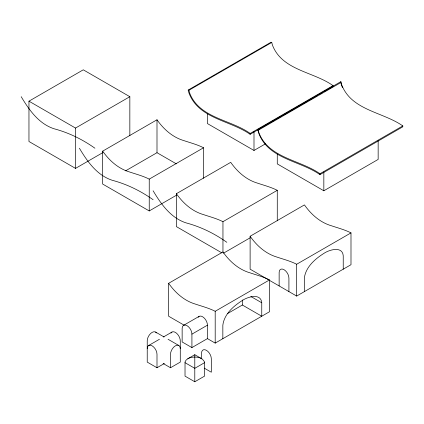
<?xml version="1.0" encoding="UTF-8"?>
<svg xmlns="http://www.w3.org/2000/svg" width="424" height="424" viewBox="0 0 424 424"><rect width="100%" height="100%" fill="white"/><g stroke="black" fill="none" stroke-linecap="round" stroke-linejoin="round"><path stroke-width="0.64" d="M250.128 134.313L250.192 133.454L333.026 85.632C313.744 71.783 282.919 70.517 272.802 46.02A15.306 8.84 60 0 1 271.763 42.442L271.016 42.236L188.182 90.058A16.552 9.556 60 0 0 189.295 93.9C199.375 118.858 230.471 120.464 250.128 134.313L260.983 128.043M333.026 85.632L332.962 86.491L323.819 91.764M187.88 358.699L186.088 360.119L185.187 361.64A4.987 4.07 0 0 0 185.023 362.684L185.023 376.125L194.791 381.764L204.564 376.125L204.564 362.684A4.987 4.07 0 0 0 204.394 361.64L202.359 359.117L194.791 354.708L187.88 358.699L189.29 358.02A12.752 10.415 0 0 1 194.791 357.066A12.752 10.415 0 0 1 200.303 358.004L201.702 358.699M102.963 152.534L75.52 168.381L28.959 141.499L28.959 101.177L83.279 69.817L129.839 96.698L129.839 135.696M28.959 101.177L75.52 128.059L129.839 96.698M188.182 90.058L188.929 90.264L271.763 42.442M176.686 195.093L149.237 210.94L102.677 184.058L102.677 151.14L156.997 119.78C163.638 129.225 172.658 137.35 183.952 140.636C190.535 142.851 197.34 144.595 203.557 147.764L203.557 178.281M125.552 170.856L156.997 152.698L176.304 163.844M102.677 151.14C109.318 160.585 118.338 168.715 129.633 171.996C136.215 174.216 143.021 175.955 149.237 179.124L203.557 147.764M258.02 129.484L340.854 81.662A16.552 9.556 60 0 0 341.967 85.5C352.047 110.457 383.148 112.063 402.8 125.912L402.8 126.808L319.966 174.635C300.314 160.781 269.214 159.175 259.133 134.217A16.552 9.556 60 0 1 258.02 130.38L258.02 129.484A16.552 9.556 60 0 0 259.133 133.322C269.214 158.279 300.314 159.885 319.966 173.739L319.966 174.635M262.122 127.386L266.124 125.075M267.263 124.418L274.121 120.458M275.261 119.801L276.406 119.139M277.55 118.482L281.547 116.171M282.691 115.513L302.111 104.299M303.255 103.636L307.252 101.331M308.396 100.668L315.249 96.714M316.394 96.052L317.539 95.395M318.678 94.732L322.68 92.427M258.02 130.38L340.854 82.558L340.854 81.662M221.821 252.847L176.4 226.623L176.4 193.704L230.714 162.344C237.355 171.789 246.376 179.914 257.67 183.195C264.253 185.415 271.058 187.154 277.275 190.323L277.275 220.84M207.437 113.701L207.437 123.58L253.997 150.456L265.435 143.858M176.4 193.704C183.036 203.149 192.056 211.274 203.35 214.56C209.933 216.775 216.738 218.519 222.955 221.683L277.275 190.323M319.966 173.739L402.8 125.912M277.275 154.023L277.275 163.897L323.835 190.779L378.155 159.419L378.155 140.588M184.005 325.097L168.635 316.224L168.635 283.306L222.955 251.946C229.596 261.391 238.617 269.516 249.911 272.802C256.493 275.017 263.299 276.761 269.516 279.925L269.516 311.741L215.196 343.106L207.437 338.622L191.918 347.585L182.145 341.945L182.145 328.505A6.906 3.991 60 0 1 187.032 325.68A6.906 3.991 60 0 1 191.918 334.144L191.918 347.585M268.286 279.67L250.118 269.182L250.118 236.263L304.437 204.903C311.073 214.348 320.094 222.473 331.388 225.759C337.97 227.974 344.776 229.718 350.993 232.887L350.993 264.703L296.678 296.063L269.42 280.328M223.528 253.17L250.404 237.657M148.66 345.502L159.445 339.274M163.42 336.979L171.937 332.061M183.576 325.341L199.1 316.378M168.635 283.306C175.276 292.751 184.297 300.876 195.591 304.162C202.174 306.377 208.979 308.121 215.196 311.285L269.516 279.925M250.118 236.263C256.753 245.708 265.774 253.833 277.068 257.119C283.651 259.334 290.456 261.078 296.678 264.247L350.993 232.887M191.918 334.144L207.437 325.181A6.906 3.991 60 0 0 203.706 317.55A6.906 3.991 60 0 0 198.215 317.269M227.762 313.447L242.358 305.02L261.756 316.224L261.756 302.784C260.977 292.836 247.669 296.768 242.3 300.51C233.439 306.086 224.126 314.269 222.839 325.25L222.839 338.691M156.451 332.946A6.906 3.991 -60 0 0 150.96 333.227A6.906 3.991 -60 0 0 147.229 340.864L147.229 362.101L156.997 367.746L164.38 363.485M163.129 363.485L170.506 367.746L180.279 362.101L180.279 340.864A6.906 3.991 60 0 0 176.453 333.153A6.906 3.991 60 0 0 170.967 333.094M204.564 362.684L194.791 368.324L185.023 362.684M250.844 296.482L261.756 302.784M155.566 332.061L164.083 336.979M168.058 339.274L178.849 345.502M204.262 368.149L211.316 372.224L211.316 358.784A6.906 3.991 60 0 0 206.43 350.325A6.906 3.991 60 0 0 201.548 353.144L201.548 358.905M250.192 133.454C230.91 119.605 200.086 118.344 189.968 93.847A15.306 8.84 60 0 1 188.929 90.264M94.918 148.22C82.473 139.379 68.73 132.664 53.965 128.737C38.701 123.702 29.055 109.874 21.2 96.698M226.835 242.3C214.396 233.46 200.647 226.75 185.882 222.823C170.623 217.782 160.972 203.955 153.117 190.779M153.117 199.741C140.673 190.901 126.93 184.186 112.164 180.258C96.9 175.223 87.254 161.396 79.399 148.22M342.475 87.657L341.967 86.395A16.552 9.556 60 0 1 340.854 82.558M343.233 269.182L343.233 255.741C342.454 245.793 329.146 249.725 323.777 253.467C314.915 259.048 305.609 267.226 304.315 278.208L304.315 291.648M323.835 171.948L323.835 190.779M296.678 264.247L296.678 296.063M288.914 291.585L288.914 278.144A6.906 3.991 60 0 0 284.032 269.68A6.906 3.991 60 0 0 279.146 272.5L279.146 285.94M253.997 131.631L253.997 150.456M242.358 299.98L242.358 305.02M222.955 221.683L222.955 252.201M215.196 311.285L215.196 343.106M207.437 325.181L207.437 338.622M194.791 354.708L194.791 381.764M170.506 367.746L170.506 354.305A6.906 3.991 -60 0 1 175.393 345.841A6.906 3.991 -60 0 1 180.279 348.666M156.997 119.78L156.997 152.698M156.997 367.746L156.997 354.305A6.906 3.991 60 0 0 152.115 345.841A6.906 3.991 60 0 0 147.229 348.666M149.237 179.124L149.237 210.94M75.52 128.059L75.52 168.381"/></g></svg>
